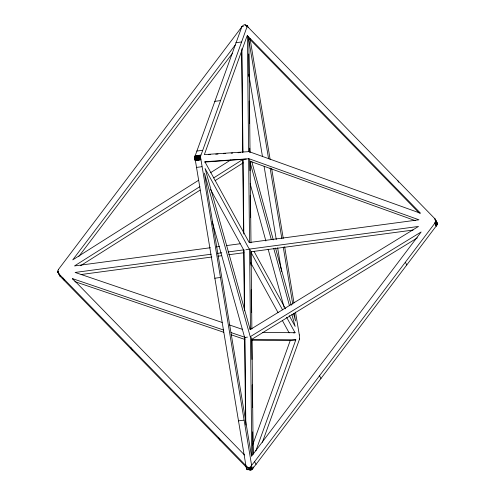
<?xml version="1.0" encoding="UTF-8"?>
<svg xmlns="http://www.w3.org/2000/svg" width="495" height="495" viewBox="0 0 495 495"><rect width="100%" height="100%" fill="white"/><g stroke="black" fill="none" stroke-linecap="round" stroke-linejoin="round"><path stroke-width="0.74" d="M253.477 466.933L252.636 468.994L247.03 469.743L246.306 468.01L194.931 157.806L194.937 157.125L200.543 156.377L247.432 25.697L248.181 27.466M194.931 157.231L200.543 156.439L200.537 157.033M299.543 338.258L299.314 334.966M248.861 469.792L250.198 470.25L251.608 469.848L256.039 464.353L436.633 225.46L435.192 222.738L435.631 220.727L434.814 218.672L246.436 25.462L245.013 24.762M437.104 223.567L436.652 225.435M299.543 338.295L299.382 339.514M195.03 156.197L194.943 157.051L200.549 156.296M57.94 270.827L58.064 272.504L58.738 273.673L247.389 467.113L248.125 468.456M200.611 155.64L194.993 156.445M57.94 270.815L58.336 269.596M200.642 155.405L195.03 156.185L241.956 26.495M200.685 155.251L195.079 156.005M436.992 224.458L435.557 221.655M195.049 156.104L200.673 155.306M247.104 35.838L204.355 154.595L248.317 151.662M252.599 445.079L290.219 340.579L295.824 339.83L255.853 450.858M262.369 442.338L299.357 339.582M58.348 269.571L242.476 26L243.497 25.103L244.982 24.756M247.389 467.113L248.731 467.571L250.136 467.162L254.572 461.674L435.167 222.781M436.571 225.559L435.136 222.824M235.243 44.995L72.746 259.869L198.619 180.248M78.872 256.391L232.52 53.219M210.363 172.823L230.577 160.034M199.931 186.609L74.51 265.939L210.35 247.748M213.648 177.928L243.045 159.334L243.831 234.011M80.549 265.728L200.098 190.111M215.121 180.613L243.212 162.843M250.519 336.532L421.152 231.963L251.769 455.945L250.519 336.532L251.992 339.211L253.192 454.002M251.992 339.211L417.353 237.878M247.5 25.715L245.984 25.907L247.605 25.777M241.69 26.544L243.144 26.303M241.653 26.606L243.057 26.421M235.843 42.737L241.449 41.988M214.731 101.364L220.343 100.615M196.843 151.068L202.449 150.313M195.104 155.894L200.729 155.102M195.011 156.346L200.63 155.492M194.987 156.519L200.593 155.764M194.974 156.593L200.58 155.838M194.968 156.68L200.574 155.931M194.962 156.785L200.568 156.03M194.95 156.977L200.562 156.135M194.931 157.367L200.543 156.55M194.931 157.459L200.537 156.711M194.931 157.589L200.537 156.835M194.931 157.781L200.537 156.965M194.931 157.849L200.537 157.101L251.912 467.261L252.636 468.994M194.931 157.942L200.537 157.193M194.937 158.041L200.543 157.292M194.937 158.146L200.549 157.398M194.943 158.264L200.549 157.509M194.943 158.381L200.555 157.627M194.956 158.511L200.555 157.701M194.974 158.796L200.58 158.047M194.981 158.932L200.586 158.177M194.993 159.062L200.599 158.313M194.999 159.186L200.611 158.437M195.011 159.297L200.624 158.549M195.024 159.409L200.63 158.66M195.036 159.526L200.642 158.771M195.049 159.644L200.654 158.889M195.061 159.761L200.667 159.006M200.679 159.087L195.073 159.848L200.698 159.204M195.086 159.959L200.716 159.365M200.729 159.415L195.098 160.021M195.135 160.293L200.741 159.538M195.154 160.417L200.76 159.662M195.166 160.504L200.772 159.749M204.602 162.1L246.293 159.081M196.323 167.446L201.929 166.697M216.451 246.925L219.508 246.516M226.376 245.6L240.112 243.757M211.13 254.226L75.098 272.448L222.156 322.468M217.249 253.403L221.834 252.79M227.947 251.974L243.992 249.82L244.635 310.866M249.604 249.072L418.498 226.45L250.445 329.435L249.604 249.072L251.076 251.751L251.881 329.026M245.836 249.758L248.638 249.381M81.155 274.515L211.835 257.01M217.955 256.187L221.772 255.68M228.653 254.758L243.936 252.71M251.076 251.751L413.09 230.051M214.743 278.24L220.349 277.485M212.169 221.494L244.654 337.497L247.457 337.12M293.683 332.912L295.082 332.727L286.599 317.246M238.46 420.874L244.066 420.119M246.306 468.01L248.41 467.732M250.513 467.447L251.912 467.261M246.659 469.285L252.271 468.536M208.772 154.675L210.319 154.576M215.715 154.211L218.029 154.056M223.431 153.698L225.745 153.543M231.14 153.184L232.687 153.079M238.083 152.72L240.397 152.565M248.397 158.802L204.862 161.704L249.276 242.711M262.319 332.43L295.082 332.727M295.824 339.83L251.726 339.428L251.936 359.457M251.441 340.226L290.219 340.579M229.47 324.961L242.643 329.441M73.303 279.997L72.567 278.654L223.734 330.078M231.035 332.56L244.907 337.281L245.829 425.106M74.77 281.587L223.74 332.263M231.047 334.744L244.92 339.465M248.657 158.586L418.956 219.805L249.536 242.494L248.657 158.586L250.124 161.265L250.984 242.866M250.124 161.265L415.33 220.652M435.192 220.232L436.615 221.779M247.37 35.621L420.583 213.277L248.583 151.445L247.37 35.621L248.837 38.301L419.358 213.19M72.567 278.654L244.542 455.035M59.394 274.484L60.211 276.352L246.176 467.051M434.802 218.654L437.104 223.542L435.631 220.727M435.043 218.963L436.998 222.738M435.557 220.139L437.066 223.078M435.6 220.461L437.085 223.276M435.631 220.974L437.091 223.746M435.619 221.16L437.079 223.95M435.6 221.383L437.073 224.068M435.588 221.5L437.042 224.278M435.501 221.89L436.974 224.569M435.47 222.014L436.943 224.693M435.439 222.137L436.912 224.817M435.402 222.236L436.831 225.015M435.322 222.428L436.788 225.107M435.278 222.533L436.745 225.213M435.235 222.632L436.708 225.318M435.068 222.936L436.51 225.658M434.987 223.066L436.454 225.751M434.926 223.171L436.392 225.856M436.324 225.955L434.857 223.276L436.312 225.98M397.943 180.848L398.673 182.191M405.349 262.294L406.816 264.974M245.712 24.967L246.448 26.309M254.077 251.466L285.528 308.849M289.228 315.6L295.15 326.403L291.889 314.517M319.522 375.785L320.989 378.465M249.344 249.288L205.072 168.529L250.185 329.651L250.167 328.105M282.54 309.845L250.81 251.967L250.953 265.103M210.53 189.467L243.738 250.037L244.351 308.762M250.742 262.814L278.042 312.617M282.466 320.692L289.111 332.807M254.572 461.674L256.039 464.353M250.136 467.162L251.608 469.848M248.731 467.571L250.198 470.25M218.444 437.475L219.916 440.154M130.958 347.744L132.425 350.423M63.001 278.042L64.474 280.727M57.896 271.526L58.633 272.863M57.903 271.613L58.657 273.147M57.934 271.916L59.06 274.106M57.958 272.095L60.211 276.352M58.101 272.621L60.093 276.216M436.633 221.81L436.881 222.317M250.26 336.749L204.454 173.157L251.51 456.161L251.485 453.847M251.831 161.778L273.271 239.858M275.517 248.038L291.246 305.297M293.492 313.477L295.534 320.915L294.265 313.304M271.285 239.481L249.864 161.481L249.963 170.719M273.735 248.397L289.439 305.601M250.173 183.775L265.883 240.978M268.123 249.152L284.037 307.092M250.049 38.647L270.134 159.44M271.65 168.554L283.264 238.411M284.65 246.758L293.999 302.99M295.515 312.116L299.314 334.929M248.707 39.284L268.575 158.784M270.091 167.923L281.865 238.708M283.258 247.079L292.749 304.171M248.793 74.287L262.461 156.494M264.107 166.388L276.253 239.462M277.646 247.834L281.568 271.427M248.837 38.301L250.037 152.584M248.738 53.961L248.973 76.354M249.233 101.067L249.468 123.459M249.728 148.166L249.765 152.027M250.222 195.352L250.451 217.682M251.206 289.835L251.441 312.24M252.203 384.881L252.438 407.224M252.697 431.875L252.933 454.218M241.888 48.727L242.971 152.194M241.647 50.49L242.711 152.411M242.785 159.551L243.552 232.687M244.654 337.497L245.539 422.241M200.562 157.831L194.968 158.697L200.562 157.831"/></g></svg>
